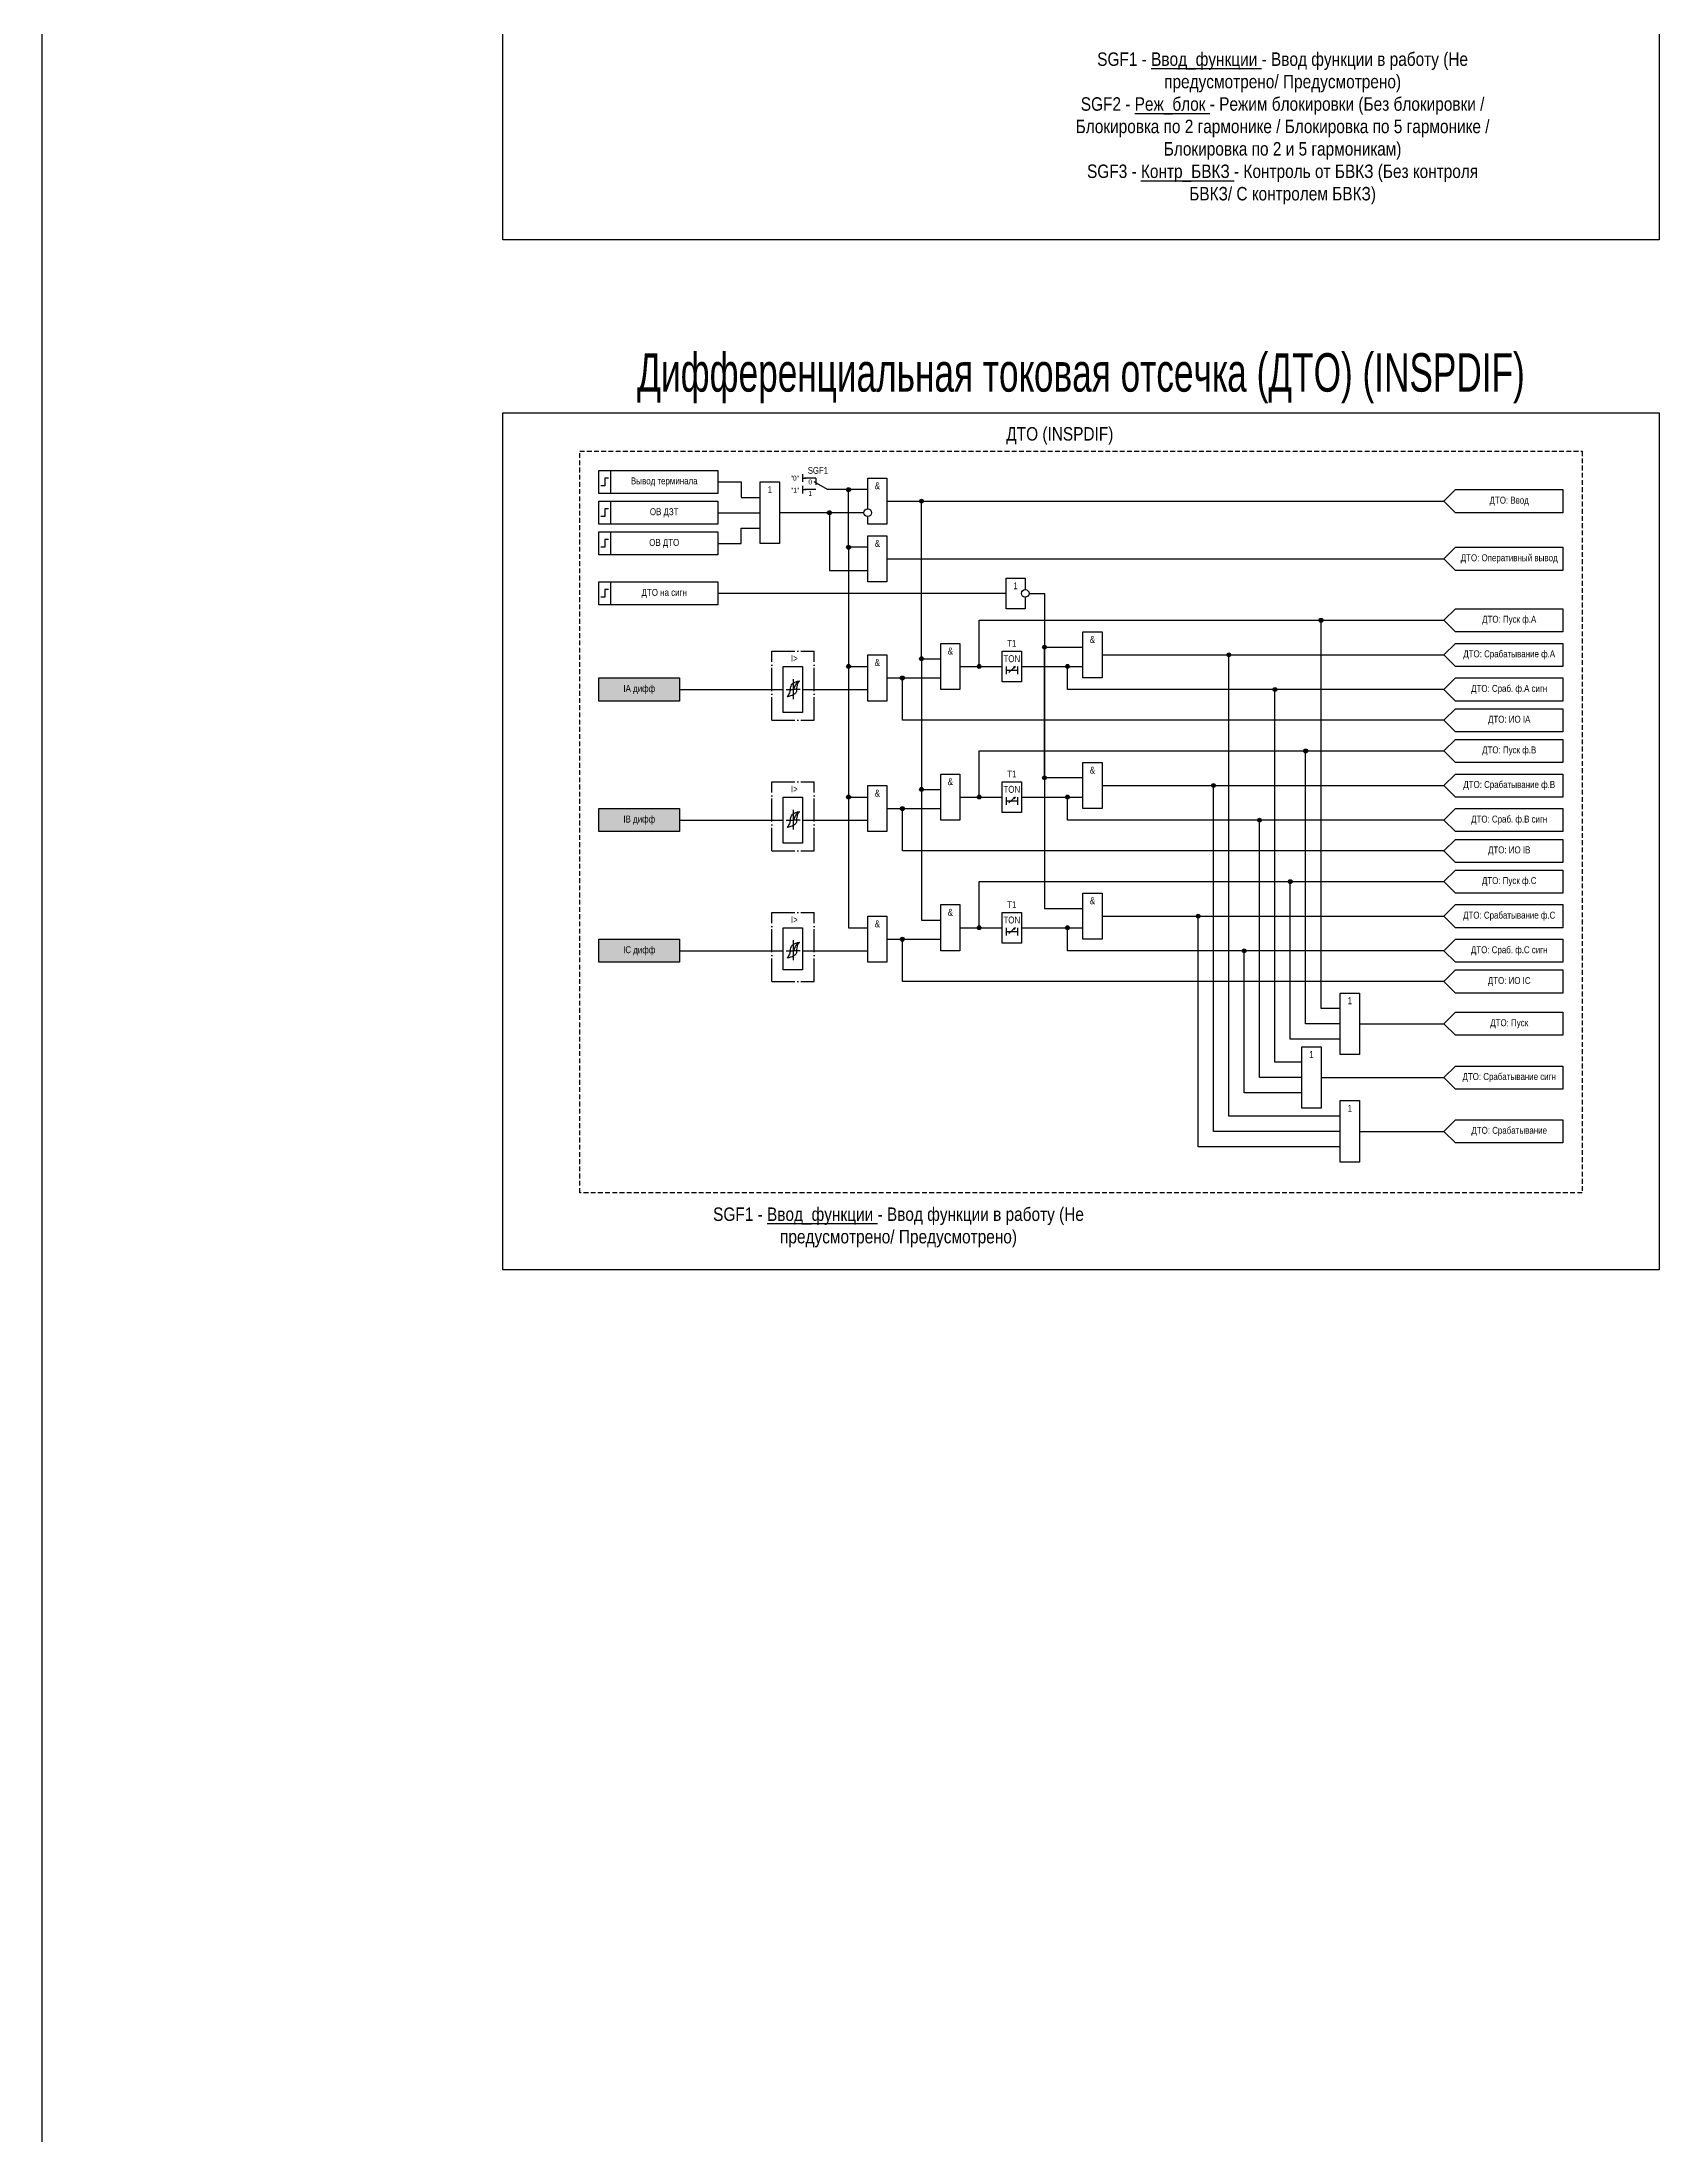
# Model space of a CAD drawing. Header units: millimetres. Extents: x -2824 to 4649, y -997 to 959.
# Drawn here: x 3907 to 4328, y -997 to -451 of the extents above; entities that cross this region are included whole.
import ezdxf
from ezdxf.enums import TextEntityAlignment as Align

# ---------------------------------------------------------------- set-up
doc = ezdxf.new("R2010")
doc.units = ezdxf.units.MM
doc.linetypes.add('ACAD_ISO04W100', pattern=[30, 24, -3, 0, -3])
doc.linetypes.add('штриховая2', pattern=[0.375, 0.25, -0.125])
doc.layers.add('Основная', color=7, linetype='Continuous')
doc.styles.add('1.8_Gost_RD', font='ARIALN.TTF', dxfattribs={"height": 1.8})
doc.styles.add('2.5_Gost_RD', font='ARIALN.TTF', dxfattribs={"height": 2.5})
doc.styles.add('3.5_Gost_RD', font='ARIALN.TTF', dxfattribs={"height": 3.5})
doc.styles.add('Вывод', font='ARIALN.TTF', dxfattribs={"height": 2.5})
doc.styles.add('Компонент', font='ARIALN.TTF', dxfattribs={"height": 3.5})

# ---------------------------------------------------------------- blocks, each defined once
blk = doc.blocks.new('Точка')
at = {"ltscale": 100}
h = blk.add_hatch(color=256, dxfattribs=at)
h.dxf.hatch_style = 1
edge = h.paths.add_edge_path()
edge.add_arc((0, 0), 0.5, 0, 360)
blk.add_circle((0, 0), 0.5, dxfattribs=at)
blk = doc.blocks.new('*U24')
at = {"layer": 'Основная', "linetype": 'ACAD_ISO04W100', "ltscale": 0.25}
for p, q in [((0, 0), (11, 0)), ((0, -18), (0, 0)), ((11, -18), (11, 0)), ((0, -18), (11, -18))]:
    blk.add_line(p, q, dxfattribs=at)
at = {"layer": 'Основная', "style": 'Компонент'}
blk.add_attdef('ОУ', text='', height=3.5, dxfattribs=at).set_placement((11, 0), align=Align.MIDDLE_CENTER)
blk = doc.blocks.new('*U32')
at = {"layer": 'Основная', "color": 0}
blk.add_line((0, 0), (7, 4), dxfattribs=at)
at = {"layer": 'Основная', "ltscale": 0.35}
blk.add_line((6, 6), (6, 2.5), dxfattribs=at)
blk = doc.blocks.new('*U33')
at = {"layer": 'Основная', "color": 0}
for p, q in [((-3, 6), (-9, 6)), ((-3, 0), (-9, 0)), ((9, 0), (3, 0))]:
    blk.add_line(p, q, dxfattribs=at)
at = {"layer": 'Основная', "ltscale": 0.25, "xscale": -1}
blk.add_blockref('*U32', (3, 0), dxfattribs=at)
at = {"layer": 'Основная'}
for tag, height, style, p in [('ОУ', 3.5, 'Компонент', (-2, 10)), ('В1', 2.5, 'Вывод', (-14, 6)), ('В2', 2.5, 'Вывод', (-6, 4)), ('В3', 2.5, 'Вывод', (-6, -2))]:
    blk.add_attdef(tag, text='', height=height, dxfattribs=dict(at, style=style)).set_placement(p, align=Align.MIDDLE_CENTER)

msp = doc.modelspace()

# ---------------------------------------------------------------- hatches: boundary and pattern name
at = {"ltscale": 100, "true_color": 0x6bffb3}
h = msp.add_hatch(color=111, dxfattribs=at)
h.dxf.hatch_style = 1
h.paths.add_polyline_path([(4052, -616), (4073, -616), (4073, -622), (4052, -622)])
h = msp.add_hatch(color=111, dxfattribs=at)
h.dxf.hatch_style = 1
h.paths.add_polyline_path([(4052, -650), (4073, -650), (4073, -656), (4052, -656)])
h = msp.add_hatch(color=111, dxfattribs=at)
h.dxf.hatch_style = 1
h.paths.add_polyline_path([(4052, -684), (4073, -684), (4073, -690), (4052, -690)])

# ---------------------------------------------------------------- linework, layer by layer
at = {"ltscale": 100}
for p, q in [((3907, 626), (3907, -997)), ((4105, -563), (4105, -565)), ((4105, -564), (4106, -564)), ((4105, -566), (4105, -568)), ((4105, -567), (4106, -567)), ((4083, -573), (4094, -573)), ((4112, -573), (4099, -573)), ((4112, -588), (4122, -588)), ((4136, -611), (4141, -611))]:
    msp.add_line(p, q, dxfattribs=at)
at = {"color": 7, "ltscale": 100}
for p, q in [((4158.7, -614.54), (4160.37, -613.05)), ((4160.37, -613.05), (4159.85, -613.27)), ((4160.37, -613.05), (4160.11, -613.52)), ((4158.7, -648.54), (4160.37, -647.05)), ((4160.37, -647.05), (4159.85, -647.27)), ((4160.37, -647.05), (4160.11, -647.52)), ((4158.7, -682.54), (4160.37, -681.05)), ((4160.37, -681.05), (4159.85, -681.27)), ((4160.37, -681.05), (4160.11, -681.52))]:
    msp.add_line(p, q, dxfattribs=at)
at = {"color": 3, "ltscale": 100}
msp.add_lwpolyline([(4027, -147), (4328, -147), (4328, -502), (4027, -502)], close=True, dxfattribs=at)
at = {"ltscale": 100}
for points in [[(4027, -547), (4328, -547), (4328, -770), (4027, -770)], [(4052, -562), (4055, -562), (4055, -568), (4052, -568)], [(4094, -565), (4099, -565), (4099, -581), (4094, -581)], [(4052, -570), (4055, -570), (4055, -576), (4052, -576)], [(4052, -578), (4055, -578), (4055, -584), (4052, -584)], [(4157, -609), (4162, -609), (4162, -617), (4157, -617)], [(4052, -616), (4073, -616), (4073, -622), (4052, -622)], [(4157, -643), (4162, -643), (4162, -651), (4157, -651)], [(4052, -650), (4073, -650), (4073, -656), (4052, -656)], [(4157, -677), (4162, -677), (4162, -685), (4157, -685)], [(4052, -684), (4073, -684), (4073, -690), (4052, -690)], [(4245, -698), (4250, -698), (4250, -714), (4245, -714)], [(4235, -712), (4240, -712), (4240, -728), (4235, -728)], [(4245, -726), (4250, -726), (4250, -742), (4245, -742)]]:
    msp.add_lwpolyline(points, close=True, dxfattribs=at)
at = {"lineweight": 30, "ltscale": 100}
for points in [[(4054.5, -564), (4053.5, -564), (4053.5, -566), (4052.5, -566)], [(4054.5, -572), (4053.5, -572), (4053.5, -574), (4052.5, -574)], [(4054.5, -580), (4053.5, -580), (4053.5, -582), (4052.5, -582)]]:
    msp.add_lwpolyline(points, dxfattribs=at)
at = {"ltscale": 100}
for points in [[(4083, -565), (4089, -565), (4089, -569), (4094, -569)], [(4122, -582), (4117, -582), (4117, -567), (4112, -567)], [(4122, -567), (4117, -567)], [(4121, -573), (4112, -573), (4112, -588)], [(4127, -570), (4272, -570)], [(4136, -611), (4136, -611), (4136, -589), (4136, -589), (4136, -570)], [(4083, -581), (4089, -581), (4089, -577), (4094, -577)], [(4122, -582), (4117, -582)], [(4117, -582), (4117, -681), (4122, -681)], [(4117, -582), (4117, -647), (4122, -647)], [(4117, -582), (4117, -613), (4122, -613)], [(4127, -585), (4272, -585)], [(4163, -595), (4163, -598), (4158, -598), (4158, -590), (4163, -590), (4163, -593)], [(4158, -594), (4083, -594)], [(4164, -594), (4168, -594), (4168, -676), (4178, -676)], [(4151, -613), (4151, -601), (4272, -601)], [(4245, -702), (4240, -702), (4240, -601)], [(4136, -611), (4136, -611), (4136, -645), (4141, -645)], [(4178, -642), (4168, -642), (4168, -608)], [(4168, -608), (4178, -608)], [(4183, -610), (4272, -610)], [(4245, -730), (4216, -730), (4216, -610)], [(4272, -627), (4131, -627), (4131, -616)], [(4158, -613), (4158, -615)], [(4158, -614), (4161, -614)], [(4161, -613), (4161, -615)], [(4272, -619), (4174, -619), (4174, -613)], [(4235, -716), (4228, -716), (4228, -619)], [(4151, -647), (4151, -635), (4272, -635)], [(4245, -706), (4236, -706), (4236, -635)], [(4183, -644), (4272, -644)], [(4245, -734), (4212, -734), (4212, -644)], [(4272, -661), (4131, -661), (4131, -650)], [(4136, -645), (4136, -645), (4136, -679), (4141, -679)], [(4158, -647), (4158, -649)], [(4158, -648), (4161, -648)], [(4161, -647), (4161, -649)], [(4272, -653), (4174, -653), (4174, -647)], [(4235, -720), (4224, -720), (4224, -653)], [(4151, -681), (4151, -669), (4272, -669)], [(4245, -710), (4232, -710), (4232, -669)], [(4158, -681), (4158, -683)], [(4158, -682), (4161, -682)], [(4161, -681), (4161, -683)], [(4272, -687), (4174, -687), (4174, -681)], [(4183, -678), (4272, -678)], [(4245, -738), (4208, -738), (4208, -678)], [(4272, -695), (4131, -695), (4131, -684)], [(4235, -724), (4220, -724), (4220, -687)], [(4250, -706), (4272, -706)], [(4240, -720), (4272, -720)], [(4250, -734), (4272, -734)]]:
    msp.add_lwpolyline(points, dxfattribs=at)
at = {"layer": 'Основная', "ltscale": 100}
for p, q in [((4100, -614.5), (4100, -613)), ((4100, -613), (4105, -613)), ((4100, -622), (4100, -614)), ((4105, -613), (4105, -619)), ((4127, -616), (4141, -616)), ((4100, -625), (4100, -622)), ((4105, -619), (4122, -619)), ((4105, -619), (4105, -625)), ((4105, -625), (4100, -625)), ((4100, -648.5), (4100, -647)), ((4100, -647), (4105, -647)), ((4100, -656), (4100, -648)), ((4105, -647), (4105, -653)), ((4127, -650), (4141, -650)), ((4105, -653), (4122, -653)), ((4105, -653), (4105, -659)), ((4100, -659), (4100, -656)), ((4105, -659), (4100, -659)), ((4100, -682.5), (4100, -681)), ((4100, -681), (4105, -681)), ((4100, -690), (4100, -682)), ((4105, -681), (4105, -687)), ((4105, -687), (4122, -687)), ((4105, -687), (4105, -692)), ((4127, -684), (4141, -684)), ((4100, -692), (4100, -690)), ((4105, -692), (4100, -692))]:
    msp.add_line(p, q, dxfattribs=at)
at = {"layer": 'Основная'}
for p, q in [((4102.6, -616.28), (4102.6, -621.48)), ((4102.6, -650.28), (4102.6, -655.48)), ((4102.6, -684.28), (4102.6, -689.48))]:
    msp.add_line(p, q, dxfattribs=at)
at = {"layer": 'Основная', "color": 7, "ltscale": 100}
for p, q in [((4073, -619), (4100, -619)), ((4100.79, -619), (4102.6, -619)), ((4104.42, -619), (4102.6, -619)), ((4073, -653), (4100, -653)), ((4100.79, -653), (4102.6, -653)), ((4104.42, -653), (4102.6, -653)), ((4073, -687), (4100, -687)), ((4100.79, -687), (4102.6, -687)), ((4104.42, -687), (4102.6, -687))]:
    msp.add_line(p, q, dxfattribs=at)
at = {"layer": 'Основная', "linetype": 'штриховая2', "ltscale": 5}
msp.add_lwpolyline([(4047, -557), (4308, -557), (4308, -750), (4047, -750)], close=True, dxfattribs=at)
at = {"layer": 'Основная', "color": 0, "ltscale": 100}
for points in [[(4052, -562), (4083, -562), (4083, -568), (4052, -568)], [(4303, -567), (4303, -573), (4275, -573), (4272, -570), (4275, -567)], [(4052, -570), (4083, -570), (4083, -576), (4052, -576)], [(4052, -578), (4083, -578), (4083, -584), (4052, -584)], [(4303, -582), (4303, -588), (4275, -588), (4272, -585), (4275, -582)], [(4052, -591), (4083, -591), (4083, -597), (4052, -597)], [(4303, -598), (4303, -604), (4275, -604), (4272, -601), (4275, -598)], [(4303, -607), (4303, -613), (4275, -613), (4272, -610), (4275, -607)], [(4303, -616), (4303, -622), (4275, -622), (4272, -619), (4275, -616)], [(4303, -624), (4303, -630), (4275, -630), (4272, -627), (4275, -624)], [(4303, -632), (4303, -638), (4275, -638), (4272, -635), (4275, -632)], [(4303, -641), (4303, -647), (4275, -647), (4272, -644), (4275, -641)], [(4303, -650), (4303, -656), (4275, -656), (4272, -653), (4275, -650)], [(4303, -658), (4303, -664), (4275, -664), (4272, -661), (4275, -658)], [(4303, -666), (4303, -672), (4275, -672), (4272, -669), (4275, -666)], [(4303, -675), (4303, -681), (4275, -681), (4272, -678), (4275, -675)], [(4303, -684), (4303, -690), (4275, -690), (4272, -687), (4275, -684)], [(4303, -692), (4303, -698), (4275, -698), (4272, -695), (4275, -692)], [(4303, -703), (4303, -709), (4275, -709), (4272, -706), (4275, -703)], [(4303, -717), (4303, -723), (4275, -723), (4272, -720), (4275, -717)], [(4303, -731), (4303, -737), (4275, -737), (4272, -734), (4275, -731)]]:
    msp.add_lwpolyline(points, close=True, dxfattribs=at)
at = {"layer": 'Основная', "ltscale": 100}
for points in [[(4122, -572), (4122, -564), (4127, -564), (4127, -576), (4122, -576), (4122, -574)], [(4146, -613), (4157, -613), (4157, -613), (4157, -613)], [(4162, -613), (4178, -613)], [(4146, -647), (4157, -647), (4157, -647), (4157, -647)], [(4162, -647), (4178, -647)], [(4146, -681), (4157, -681), (4157, -681), (4157, -681)], [(4162, -681), (4178, -681)]]:
    msp.add_lwpolyline(points, dxfattribs=at)
for points in [[(4122, -579), (4127, -579), (4127, -591), (4122, -591)], [(4052, -591), (4055, -591), (4055, -597), (4052, -597)], [(4178, -604), (4183, -604), (4183, -616), (4178, -616)], [(4122, -610), (4127, -610), (4127, -622), (4122, -622)], [(4141, -607), (4146, -607), (4146, -619), (4141, -619)], [(4178, -638), (4183, -638), (4183, -650), (4178, -650)], [(4122, -644), (4127, -644), (4127, -656), (4122, -656)], [(4141, -641), (4146, -641), (4146, -653), (4141, -653)], [(4178, -672), (4183, -672), (4183, -684), (4178, -684)], [(4141, -675), (4146, -675), (4146, -687), (4141, -687)], [(4122, -678), (4127, -678), (4127, -690), (4122, -690)]]:
    msp.add_lwpolyline(points, close=True, dxfattribs=at)
at = {"layer": 'Основная', "lineweight": 30, "ltscale": 100}
msp.add_lwpolyline([(4054.5, -593), (4053.5, -593), (4053.5, -595), (4052.5, -595)], dxfattribs=at)
at = {"layer": 'Основная', "ltscale": 100}
for centre in [(4122, -573), (4163, -594)]:
    msp.add_circle(centre, 1, dxfattribs=at)
at = {"layer": 'Основная'}
for points in [[(4101.8, -619.08), (4101.95, -618.29), (4102.44, -617.46), (4104.2, -616.74)], [(4102.6, -619), (4103, -618.28), (4103.47, -617.4), (4104.2, -616.74)], [(4103.48, -619.08), (4103.6, -618.29), (4103.81, -617.46), (4104.2, -616.74)], [(4101.8, -619.08), (4101.6, -619.87), (4101, -620.88)], [(4103.48, -619.08), (4103.25, -619.87), (4102.76, -620.33), (4101, -620.88)], [(4101.8, -653.08), (4101.6, -653.87), (4101, -654.88)], [(4103.48, -653.08), (4103.25, -653.87), (4102.76, -654.33), (4101, -654.88)], [(4101.8, -653.08), (4101.95, -652.29), (4102.44, -651.46), (4104.2, -650.74)], [(4102.6, -653), (4103, -652.28), (4103.47, -651.4), (4104.2, -650.74)], [(4103.48, -653.08), (4103.6, -652.29), (4103.81, -651.46), (4104.2, -650.74)], [(4101.8, -687.08), (4101.6, -687.87), (4101, -688.88)], [(4103.48, -687.08), (4103.25, -687.87), (4102.76, -688.33), (4101, -688.88)], [(4101.8, -687.08), (4101.95, -686.29), (4102.44, -685.46), (4104.2, -684.74)], [(4102.6, -687), (4103, -686.28), (4103.47, -685.4), (4104.2, -684.74)], [(4103.48, -687.08), (4103.6, -686.29), (4103.81, -685.46), (4104.2, -684.74)]]:
    msp.add_spline(points, degree=3, dxfattribs=at)

# ---------------------------------------------------------------- block references
at = {"layer": 'Основная', "ltscale": 0.25, "xscale": 0.5, "yscale": 0.5, "zscale": 0.5}
msp.add_blockref('*U33', (4110, -567), dxfattribs=at).add_auto_attribs({'ОУ': 'SGF1', 'В1': '"0"', 'В2': '0', 'В3': '1'})
at = {"layer": 'Основная', "ltscale": 100}
for p in [(4117, -567), (4112, -573), (4136, -570), (4117, -582), (4240, -601), (4136, -611), (4168, -608), (4216, -610), (4117, -613), (4151, -613), (4174, -613), (4228, -619), (4236, -635), (4136, -645), (4168, -642), (4212, -644), (4117, -647), (4151, -647), (4174, -647), (4224, -653), (4232, -669), (4208, -678), (4151, -681), (4174, -681), (4220, -687)]:
    msp.add_blockref('Точка', p, dxfattribs=at)
at = {"layer": 'Основная', "ltscale": 0.25}
for p in [(4097, -609), (4097, -643), (4097, -677)]:
    msp.add_blockref('*U24', p, dxfattribs=at)
at = {"layer": 'Основная', "color": 3, "ltscale": 100}
for p in [(4131, -616), (4131, -650), (4131, -684)]:
    msp.add_blockref('Точка', p, dxfattribs=at)

# ---------------------------------------------------------------- texts
at = {"color": 30, "ltscale": 100, "attachment_point": 5, "style": '3.5_Gost_RD'}
for s, insert, char_height, width in [('SGF1 - {\\LВвод_функции} - Ввод функции в работу (Не предусмотрено/ Предусмотрено)\\PSGF2 - {\\LРеж_блок} - Режим блокировки (Без блокировки / Блокировка по 2 гармонике / Блокировка по 5 гармонике / Блокировка по 2 и 5 гармоникам)\\PSGF3 - {\\LКонтр_БВКЗ} - Контроль от БВКЗ (Без контроля БВКЗ/ С контролем БВКЗ)', (4230, -473), 3.5, 111.8874), ('{\\W0.8;\\C3;Дифференциальная токовая отсечка (ДТО) (INSPDIF)}', (4177.5, -538), 10, 301), ('\\pt108.5;ДТО (INSPDIF)', (4172, -553), 3.5, 250), ('SGF1 - {\\LВвод_функции} - Ввод функции в работу (Не предусмотрено/ Предусмотрено)', (4130, -759), 3.5, 97.0715)]:
    msp.add_mtext(s, dxfattribs=dict(at, insert=insert, char_height=char_height, width=width))
at = {"ltscale": 100, "char_height": 1.8, "attachment_point": 5}
for s, insert, width, style in [('1', (4096.5, -567), 5, '2.5_Gost_RD'), ('1', (4160.5, -592), 5, '2.5_Gost_RD'), ('T1', (4159.5, -607), 5, '2.5_Gost_RD'), ('TON', (4159.5, -611), 5, '2.5_Gost_RD'), ('IA дифф', (4062.5, -619), 21, '1.8_Gost_RD'), ('TON', (4159.5, -645), 5, '2.5_Gost_RD'), ('T1', (4159.5, -641), 5, '2.5_Gost_RD'), ('IB дифф', (4062.5, -653), 21, '1.8_Gost_RD'), ('T1', (4159.5, -675), 5, '2.5_Gost_RD'), ('TON', (4159.5, -679), 5, '2.5_Gost_RD'), ('IC дифф', (4062.5, -687), 21, '1.8_Gost_RD')]:
    msp.add_mtext(s, dxfattribs=dict(at, insert=insert, width=width, style=style))
at = {"ltscale": 100, "insert": (4102, -566.5), "char_height": 1.25, "attachment_point": 1, "style": '3.5_Gost_RD'}
msp.add_mtext_dynamic_manual_height_columns('"1"', width=2, gutter_width=17.5, heights=[0], dxfattribs=at)
at = {"layer": 'Основная', "color": 0, "ltscale": 100, "char_height": 1.8, "width": 28, "attachment_point": 5, "style": '2.5_Gost_RD'}
for s, insert in [('Вывод терминала', (4069, -565)), ('{\\C256;ОВ ДЗТ}', (4069, -573)), ('ДТО: Ввод', (4289, -570)), ('{\\C256;ОВ ДТО}', (4069, -581)), ('{\\C256;ДТО: Оперативный вывод}', (4289, -585)), ('ДТО на сигн', (4069, -594)), ('{\\C256;ДТО: Пуск ф.А}', (4289, -601)), ('{\\C256;ДТО: Срабатывание ф.А}', (4289, -610)), ('ДТО: Сраб. ф.А сигн ', (4289, -619)), ('ДТО: ИО IА', (4289, -627)), ('{\\C256;ДТО: Пуск ф.В}', (4289, -635)), ('{\\C256;ДТО: Срабатывание ф.В}', (4289, -644)), ('ДТО: Сраб. ф.В сигн', (4289, -653)), ('ДТО: ИО IB', (4289, -661)), ('{\\C256;ДТО: Пуск ф.С}', (4289, -669)), ('{\\C256;ДТО: Срабатывание ф.С}', (4289, -678)), ('ДТО: Сраб. ф.С сигн', (4289, -687)), ('ДТО: ИО IС', (4289, -695)), ('{\\C256;ДТО: Пуск}', (4289, -706)), ('ДТО: Срабатывание сигн', (4289, -720)), ('{\\C256;ДТО: Срабатывание}', (4289, -734))]:
    msp.add_mtext(s, dxfattribs=dict(at, insert=insert))
at = {"layer": 'Основная', "ltscale": 100, "char_height": 1.8, "width": 5, "attachment_point": 5, "style": '2.5_Gost_RD'}
for s, insert in [('&', (4124.5, -566)), ('&', (4124.5, -581)), ('&', (4180.5, -606)), ('&', (4124.5, -612)), ('&', (4143.5, -609)), ('&', (4180.5, -640)), ('&', (4143.5, -643)), ('&', (4124.5, -646)), ('&', (4143.5, -677)), ('&', (4180.5, -674)), ('&', (4124.5, -680)), ('1', (4247.5, -700)), ('1', (4237.5, -714)), ('1', (4247.5, -728))]:
    msp.add_mtext(s, dxfattribs=dict(at, insert=insert))
at = {"layer": 'Основная', "color": 7, "ltscale": 100, "char_height": 1.8, "attachment_point": 1, "style": '1.8_Gost_RD'}
for insert in [(4102, -610), (4102, -644), (4102, -678)]:
    msp.add_mtext_dynamic_manual_height_columns('I>', width=4, gutter_width=17.5, heights=[0], dxfattribs=dict(at, insert=insert))

doc.saveas('drawing.dxf')
